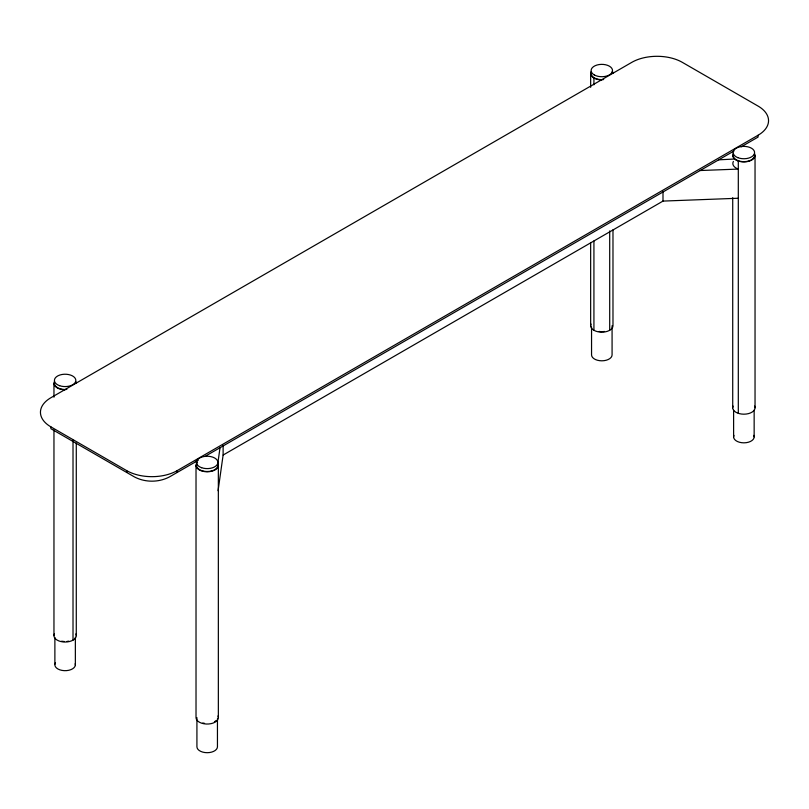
<?xml version="1.0" encoding="UTF-8"?>
<svg xmlns="http://www.w3.org/2000/svg" width="809" height="809" viewBox="0 0 809 809"><rect width="100%" height="100%" fill="white"/><g stroke="black" fill="none" stroke-linecap="round" stroke-linejoin="round"><path stroke-width="1.21" d="M217.732 463.911L220.028 447.721M218.076 490.699L223.122 455.042L223.122 445.324M50.916 426.879L126.679 470.626A35.717 20.619 0 0 0 177.191 470.626L758.084 135.245A35.717 20.619 0 0 0 758.084 106.09L682.321 62.344A35.717 20.619 0 0 0 631.809 62.344L50.916 397.715A35.717 20.619 0 0 0 50.916 426.879L50.916 428.709L134.314 476.855C145.054 482.609 158.817 482.609 169.556 476.855L198.235 460.301M205.719 455.983L733.884 151.05M741.246 146.793L758.084 137.075L758.084 135.245M223.122 455.042L662.996 201.087L738.304 198.245M718.655 159.838L733.51 159.07M700.149 170.527L738.304 169.081A11.316 6.533 0 0 1 733.379 161.436M195.373 461.342L197.487 462.556M755.04 155.48L755.04 407.746M754.15 410.173L754.15 436.911M738.304 161.062L738.304 413.328M733.611 410.173L733.611 436.911M732.721 197.699L732.721 407.746M662.996 191.369L662.996 201.087M612.979 229.867L612.979 325.724A11.164 6.442 0 0 1 600.359 332.115A11.164 6.442 0 0 1 591.035 324.055M612.079 325.724L612.079 354.888A10.264 5.926 0 0 1 601.815 360.814A10.264 5.926 0 0 1 591.551 354.888L591.551 326.937M609.703 230.919L609.703 330.284M593.927 78.018L593.927 84.824M593.927 240.981L593.927 330.284M590.651 73.457L590.651 87.332M590.651 242.478L590.651 325.724M218.349 465.337L218.349 717.603M217.449 718.817L217.449 746.768A10.264 5.926 0 0 1 207.185 752.694A10.264 5.926 0 0 1 196.921 746.768L196.921 717.603M196.021 465.337L196.021 717.603A11.164 6.442 0 0 0 208.641 723.994A11.164 6.442 0 0 0 217.965 715.935M177.191 470.626L177.191 472.446M126.679 470.626L126.679 472.446M76.279 443.14L76.279 635.581M75.358 637.27L75.358 665.22M73.012 440.157L73.012 640.141M54.881 637.543L54.881 664.28M53.96 383.314L53.96 397.199M53.96 429.983L53.96 635.581M601.815 79.909A11.164 6.442 0 0 1 591.035 71.789M612.595 71.789A11.164 6.442 0 0 1 612.979 73.457M754.666 153.811A11.164 6.442 0 0 1 743.886 161.921A11.164 6.442 0 0 1 733.096 153.811M754.666 406.078A11.164 6.442 0 0 1 743.886 414.188A11.164 6.442 0 0 1 733.096 406.078M75.904 633.912A11.164 6.442 0 0 1 65.114 642.033A11.164 6.442 0 0 1 54.334 633.912M65.114 389.766A11.164 6.442 0 0 1 54.334 381.656M75.904 381.656A11.164 6.442 0 0 1 76.279 383.314M217.965 463.668A11.164 6.442 0 0 1 207.185 471.789A11.164 6.442 0 0 1 196.405 463.668M217.591 463.86A10.719 6.189 0 0 1 206.973 471.526A10.719 6.189 0 0 1 196.89 463.618M66.864 389.422A10.719 6.189 0 0 1 54.405 383.254M603.676 79.555A10.719 6.189 0 0 1 591.46 71.859M612.16 71.859A10.719 6.189 0 0 1 612.534 73.457M754.413 154.337A10.719 6.189 0 0 1 744.472 161.658A10.719 6.189 0 0 1 733.197 155.015M75.217 663.673A10.264 5.926 0 0 1 64.305 670.661A10.264 5.926 0 0 1 55.437 662.763M753.796 435.373A10.264 5.926 0 0 1 743.886 442.836A10.264 5.926 0 0 1 733.965 435.373M604.475 331.447A10.264 5.926 0 0 1 602.705 331.629M601.815 331.65A10.264 5.926 0 0 1 599.156 331.447M68.704 641.143A10.264 5.926 0 0 1 66.975 641.416M64.305 641.497A10.264 5.926 0 0 1 61.686 641.173M216.074 720.566A10.264 5.926 0 0 1 214.446 721.8M204.525 723.337A10.264 5.926 0 0 1 202.847 722.983M737.838 157.674A10.719 6.189 0 0 0 754.564 153.032A10.719 6.189 0 0 0 739.244 146.985A10.719 6.189 0 0 0 737.838 157.674M594.241 74.913A10.719 6.189 0 0 0 612.16 72.143A10.719 6.189 0 0 0 599.044 64.568A10.719 6.189 0 0 0 594.241 74.913M59.654 385.721A10.719 6.189 0 0 0 75.834 380.473A10.719 6.189 0 0 0 59.866 375.012A10.719 6.189 0 0 0 59.654 385.721M201.643 467.723A10.719 6.189 0 0 0 217.894 462.546A10.719 6.189 0 0 0 202.017 457.004A10.719 6.189 0 0 0 201.643 467.723"/></g></svg>
